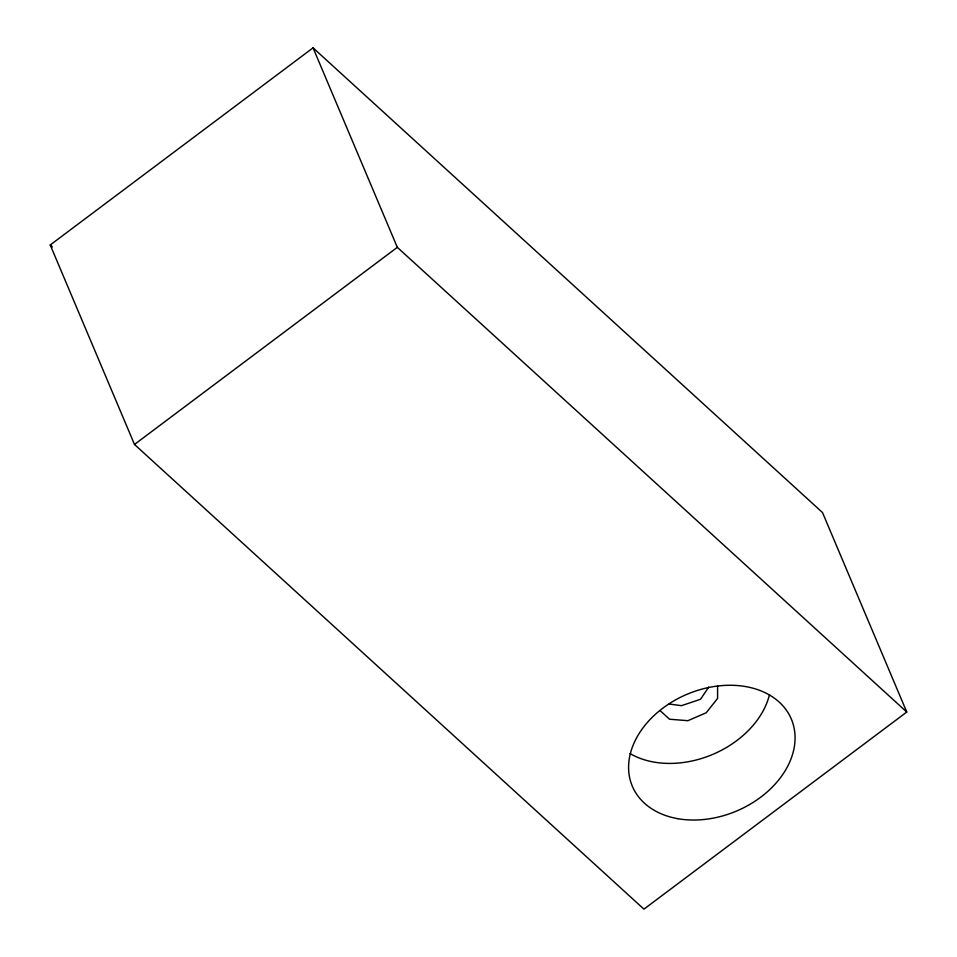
<?xml version="1.0" encoding="UTF-8"?>
<svg xmlns="http://www.w3.org/2000/svg" width="957" height="957" viewBox="0 0 957 957"><rect width="100%" height="100%" fill="white"/><g stroke="black" fill="none" stroke-linecap="round" stroke-linejoin="round"><path stroke-width="1.44" d="M717.606 685.942L717.594 698.419L706.242 712.75L687.88 720.693L669.541 719.221L660.27 710.776M708.766 687.042L700.548 699.268L681.528 705.656L669.122 704.041M50.231 244.968L313.059 47.85L822.506 512.545L906.769 712.032L643.941 909.15L134.494 444.455L50.231 244.968L52.444 246.978M134.494 444.455L397.322 247.337L313.059 47.85M397.322 247.337L906.769 712.032M769.524 694.507A86.309 63.425 -22.9 0 1 712.678 754.427A86.309 63.425 -22.9 0 1 630.041 753.554M677.891 818.702A86.309 63.425 -22.9 0 0 794.621 731.16A86.309 63.425 -22.9 0 0 662.962 708.072A86.309 63.425 -22.9 0 0 677.891 818.702"/></g></svg>
